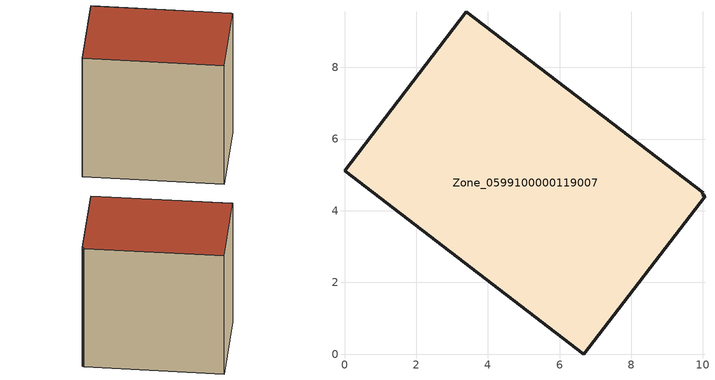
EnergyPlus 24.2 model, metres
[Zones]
Zone_0599100000119007
 floor ground (C_G): 0,5.12 3.4,9.55 10.02,4.5 9.98,4.45 10.06,4.4 6.68,0 z3.71
 wall outside (C_F): 3.4,9.55 0,5.12 6.68,0 10.06,4.4 9.98,4.45 10.02,4.5 3.4,9.55 z3.71:12.1
 roof outside (C_R): 6.68,0 10.06,4.4 9.98,4.45 10.02,4.5 3.4,9.55 0,5.12 z12.1
[BUILDING]
Pand.0599100000119007: North Axis=0; Terrain=City; Loads Convergence Tolerance Value=0.04; Temperature Convergence Tolerance Value=0.4; Solar Distribution=FullExterior; Maximum Number of Warmup Days=25; Minimum Number of Warmup Days=1
[Site:Location]
Rotterdam.The.Hague.AP_ZH_NLD Design_Conditions: Latitude=51.96; Longitude=4.45; Time Zone=1; Elevation=-4.5
[SITE:GROUNDTEMPERATURE:BUILDINGSURFACE]
18, 18, 18, 18, 18, 18, 18, 18, 18, 18, 18, 18
[MATERIAL] Thermal Absorptance=0.9; Solar Absorptance=0.7; Visible Absorptance=0.7
Name | Roughness | Thickness | Conductivity | Density | Specific Heat
G.TC.1975-1991 | MediumSmooth | 0.15 | 0.288461 | 540 | 1210
F.TC.1975-1991 | Rough | 0.3 | 0.230769 | 1920 | 840
R.TC.1975-1991 | MediumRough | 0.2 | 0.153846 | 1500 | 1000
[CONSTRUCTION]
C_G: G.TC.1975-1991
C_F: F.TC.1975-1991
C_R: R.TC.1975-1991
[ZONE]
Zone_0599100000119007: Type=1; Multiplier=1; Ceiling Height=Autocalculate; Volume=Autocalculate; Floor Area=autocalculate; Part of Total Floor Area=Yes
[ZONEINFILTRATION:DESIGNFLOWRATE]
Infil_Zone_0599100000119007: Zone or ZoneList or Space or SpaceList=Zone_0599100000119007; Schedule=AlwaysOn; Design Flow Rate Calculation Method=Flow/Area; Flow Rate per Floor Area=0.003; Constant Term Coefficient=1; Temperature Term Coefficient=0; Velocity Term Coefficient=0; Velocity Squared Term Coefficient=0
[HVACTEMPLATE:ZONE:IDEALLOADSAIRSYSTEM]
Zone_0599100000119007: Maximum Heating Supply Air Temperature=50; Minimum Cooling Supply Air Temperature=13; Maximum Heating Supply Air Humidity Ratio=0.0156; Minimum Cooling Supply Air Humidity Ratio=0.0077; Heating Limit=NoLimit; Cooling Limit=NoLimit; Dehumidification Control Type=ConstantSensibleHeatRatio; Cooling Sensible Heat Ratio=0.7; Dehumidification Setpoint=60; Humidification Control Type=None; Humidification Setpoint=30; Outdoor Air Method=None; Outdoor Air Flow Rate per Person=0.00944; Outdoor Air Flow Rate per Zone Floor Area=0; Outdoor Air Flow Rate per Zone=0; Demand Controlled Ventilation Type=None; Outdoor Air Economizer Type=NoEconomizer; Heat Recovery Type=None; Sensible Heat Recovery Effectiveness=0.7; Latent Heat Recovery Effectiveness=0.65
[ZONECONTROL:THERMOSTAT]
ThermostatControl_Zone_0599100000119007: Zone or ZoneList=Zone_0599100000119007; Control Type Schedule=DualSetpointControlType; Control 1=Thermostat_Zone_0599100000119007; Temperature Difference Between Cutout And Setpoint=0
[THERMOSTATSETPOINT:DUALSETPOINT]
Thermostat_Zone_0599100000119007: Heating Setpoint Temperature Schedule=HeatingSetpoint_Zone_0599100000119007; Cooling Setpoint Temperature Schedule=CoolingSetpoint_Zone_0599100000119007
[SCHEDULE:COMPACT]
HeatingSetpoint_Zone_0599100000119007: Through: 12/31, For: AllDays, Until: 24:00, 21
CoolingSetpoint_Zone_0599100000119007: Through: 12/31, For: AllDays, Until: 24:00, 24
DualSetpointControlType: Through: 12/31, For: AllDays, Until: 24:00, 4
AlwaysOn: Through: 12/31, For: AllDays, Until: 24:00, 1
